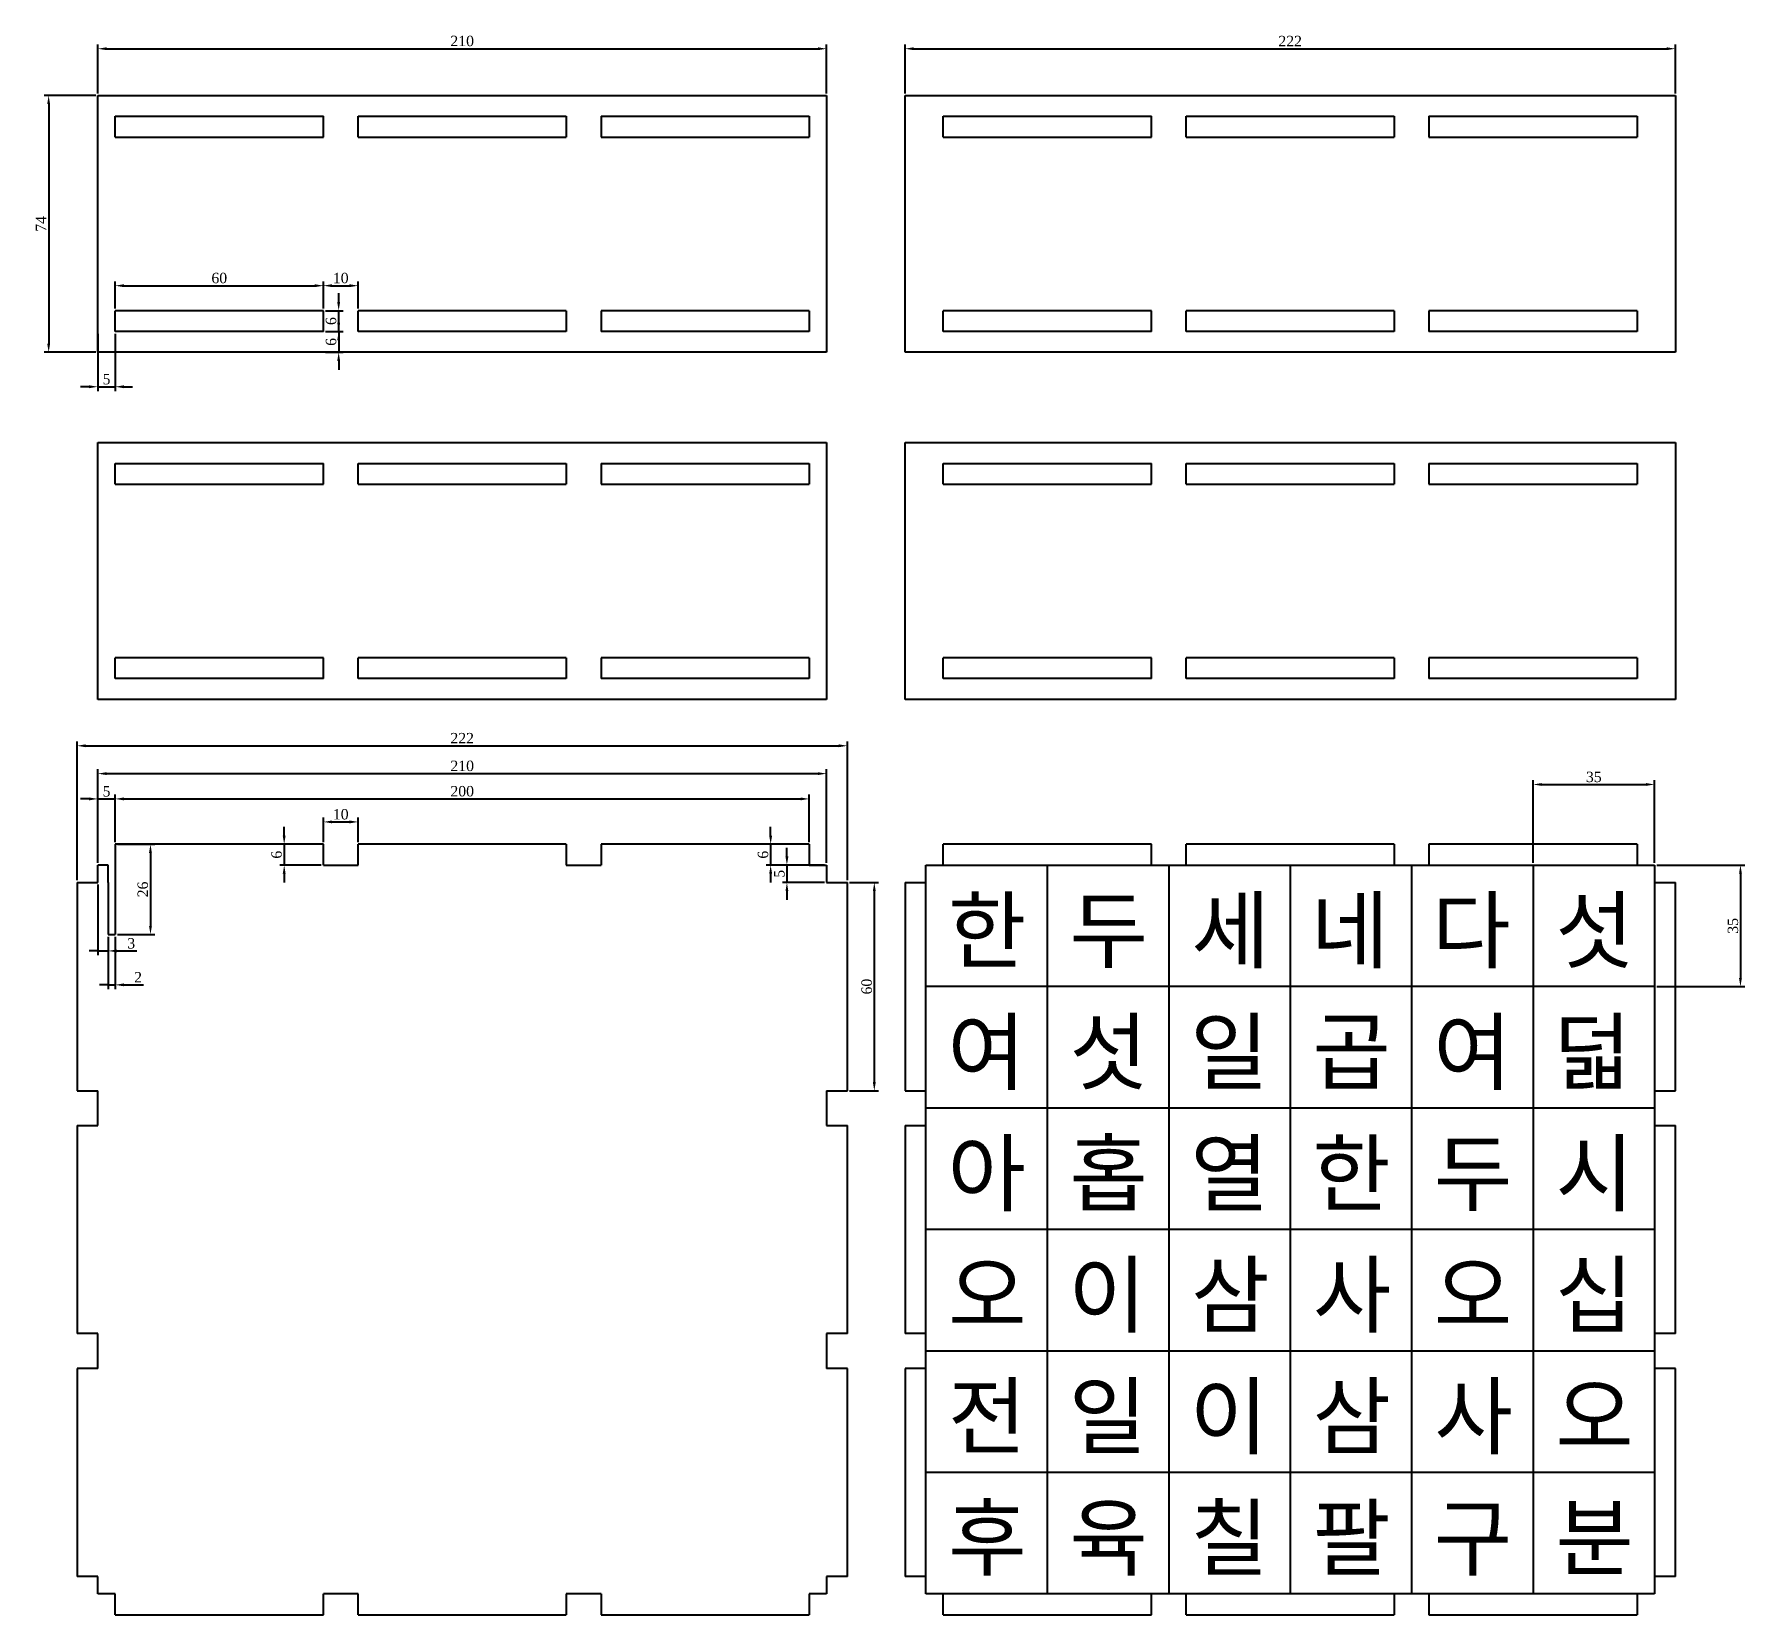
# Model space of a CAD drawing. Header units: millimetres. Extents: x 39 to 532, y 30 to 485.
import ezdxf

# ---------------------------------------------------------------- set-up
doc = ezdxf.new("R2010")
doc.units = ezdxf.units.MM
doc.layers.add('치수', color=1, linetype='Continuous')
doc.styles.get("Standard").update_dxf_attribs({"font": ''})
doc.styles.get('Standard').set_extended_font_data('@Gungsuh')
doc.dimstyles.new('ISO-25', dxfattribs={"dimtxt": 3, "dimasz": 2.5, "dimexe": 1.25, "dimexo": 0.625, "dimtad": 1, "dimtxsty": 'Standard', "dimcen": 2.5, "dimclrt": 2, "dimadec": 0, "dimazin": 0, "dimtfac": 1, "dimtmove": 0, "dimatfit": 3, "dimfxl": 1, "dimarcsym": 0})

# ---------------------------------------------------------------- blocks, each defined once
blk = doc.blocks.new('*D1')
at = {"layer": 'Defpoints', "color": 0, "transparency": 16777216}
for p in [(267.77, 481.24), (57.77, 467.77), (267.77, 467.77)]:
    blk.add_point(p, dxfattribs=at)
at = {"layer": '치수', "color": 0, "lineweight": -2, "transparency": 16777216}
for p, q in [((57.77, 468.39), (57.77, 482.49)), ((60.27, 481.24), (265.27, 481.24)), ((267.77, 468.39), (267.77, 482.49))]:
    blk.add_line(p, q, dxfattribs=at)
at = {"layer": '치수', "color": 0, "transparency": 16777216}
for points in [[(60.27, 481.66), (60.27, 480.83), (57.77, 481.24)], [(265.27, 481.66), (265.27, 480.83), (267.77, 481.24)]]:
    blk.add_solid(points, dxfattribs=at)
at = {"layer": '치수', "color": 2, "transparency": 16777216, "insert": (162.77, 483.46), "char_height": 3, "attachment_point": 5}
blk.add_mtext('210', dxfattribs=at)
blk = doc.blocks.new('*D2')
at = {"layer": 'Defpoints', "color": 0, "transparency": 16777216}
for p in [(57.77, 467.77), (43.6, 393.77), (57.77, 393.77)]:
    blk.add_point(p, dxfattribs=at)
at = {"layer": '치수', "color": 0, "lineweight": -2, "transparency": 16777216}
for p, q in [((57.15, 467.77), (42.35, 467.77)), ((43.6, 465.27), (43.6, 396.27)), ((57.15, 393.77), (42.35, 393.77))]:
    blk.add_line(p, q, dxfattribs=at)
at = {"layer": '치수', "color": 0, "transparency": 16777216}
for points in [[(43.18, 465.27), (44.01, 465.27), (43.6, 467.77)], [(43.18, 396.27), (44.01, 396.27), (43.6, 393.77)]]:
    blk.add_solid(points, dxfattribs=at)
at = {"layer": '치수', "color": 2, "transparency": 16777216, "insert": (41.4, 430.77), "char_height": 3, "attachment_point": 5, "rotation": 90}
blk.add_mtext('74', dxfattribs=at)
blk = doc.blocks.new('*D3')
at = {"layer": 'Defpoints', "color": 0, "transparency": 16777216}
for p in [(122.77, 412.97), (62.77, 405.77), (122.77, 405.77)]:
    blk.add_point(p, dxfattribs=at)
at = {"layer": '치수', "color": 0, "lineweight": -2, "transparency": 16777216}
for p, q in [((62.77, 406.39), (62.77, 414.22)), ((122.77, 406.39), (122.77, 414.22)), ((65.27, 412.97), (120.27, 412.97))]:
    blk.add_line(p, q, dxfattribs=at)
at = {"layer": '치수', "color": 0, "transparency": 16777216}
for points in [[(65.27, 413.39), (65.27, 412.55), (62.77, 412.97)], [(120.27, 413.39), (120.27, 412.55), (122.77, 412.97)]]:
    blk.add_solid(points, dxfattribs=at)
at = {"layer": '치수', "color": 2, "transparency": 16777216, "insert": (92.77, 415.16), "char_height": 3, "attachment_point": 5}
blk.add_mtext('60', dxfattribs=at)
blk = doc.blocks.new('*D4')
at = {"layer": 'Defpoints', "color": 0, "transparency": 16777216}
for p in [(122.77, 405.77), (127.18, 405.77), (122.77, 399.77)]:
    blk.add_point(p, dxfattribs=at)
at = {"layer": '치수', "color": 0, "lineweight": -2, "transparency": 16777216}
for p, q in [((127.18, 408.27), (127.18, 410.77)), ((123.4, 405.77), (128.43, 405.77)), ((127.18, 399.77), (127.18, 405.77)), ((123.4, 399.77), (128.43, 399.77)), ((127.18, 397.27), (127.18, 394.77))]:
    blk.add_line(p, q, dxfattribs=at)
at = {"layer": '치수', "color": 0, "transparency": 16777216}
for points in [[(126.76, 408.27), (127.59, 408.27), (127.18, 405.77)], [(126.76, 397.27), (127.59, 397.27), (127.18, 399.77)]]:
    blk.add_solid(points, dxfattribs=at)
at = {"layer": '치수', "color": 2, "transparency": 16777216, "insert": (124.98, 402.77), "char_height": 3, "attachment_point": 5, "rotation": 90}
blk.add_mtext('6', dxfattribs=at)
blk = doc.blocks.new('*D5')
at = {"layer": 'Defpoints', "color": 0, "transparency": 16777216}
for p in [(273.77, 280.4), (51.77, 241.02), (273.77, 241.02)]:
    blk.add_point(p, dxfattribs=at)
at = {"layer": '치수', "color": 0, "lineweight": -2, "transparency": 16777216}
for p, q in [((51.77, 241.65), (51.77, 281.65)), ((273.77, 241.65), (273.77, 281.65)), ((54.27, 280.4), (271.27, 280.4))]:
    blk.add_line(p, q, dxfattribs=at)
at = {"layer": '치수', "color": 0, "transparency": 16777216}
for points in [[(54.27, 280.82), (54.27, 279.99), (51.77, 280.4)], [(271.27, 280.82), (271.27, 279.99), (273.77, 280.4)]]:
    blk.add_solid(points, dxfattribs=at)
at = {"layer": '치수', "color": 2, "transparency": 16777216, "insert": (162.77, 282.61), "char_height": 3, "attachment_point": 5}
blk.add_mtext('222', dxfattribs=at)
blk = doc.blocks.new('*D6')
at = {"layer": 'Defpoints', "color": 0, "transparency": 16777216}
for p in [(267.77, 272.38), (57.77, 246.02), (267.77, 246.02)]:
    blk.add_point(p, dxfattribs=at)
at = {"layer": '치수', "color": 0, "lineweight": -2, "transparency": 16777216}
for p, q in [((57.77, 246.65), (57.77, 273.63)), ((60.27, 272.38), (265.27, 272.38)), ((267.77, 246.65), (267.77, 273.63))]:
    blk.add_line(p, q, dxfattribs=at)
at = {"layer": '치수', "color": 0, "transparency": 16777216}
for points in [[(60.27, 272.8), (60.27, 271.97), (57.77, 272.38)], [(265.27, 272.8), (265.27, 271.97), (267.77, 272.38)]]:
    blk.add_solid(points, dxfattribs=at)
at = {"layer": '치수', "color": 2, "transparency": 16777216, "insert": (162.77, 274.6), "char_height": 3, "attachment_point": 5}
blk.add_mtext('210', dxfattribs=at)
blk = doc.blocks.new('*D7')
at = {"layer": 'Defpoints', "color": 0, "transparency": 16777216}
for p in [(262.77, 265.09), (62.77, 252.02), (262.77, 252.02)]:
    blk.add_point(p, dxfattribs=at)
at = {"layer": '치수', "color": 0, "lineweight": -2, "transparency": 16777216}
for p, q in [((62.77, 252.65), (62.77, 266.34)), ((262.77, 252.65), (262.77, 266.34)), ((65.27, 265.09), (260.27, 265.09))]:
    blk.add_line(p, q, dxfattribs=at)
at = {"layer": '치수', "color": 0, "transparency": 16777216}
for points in [[(65.27, 265.51), (65.27, 264.68), (62.77, 265.09)], [(260.27, 265.51), (260.27, 264.68), (262.77, 265.09)]]:
    blk.add_solid(points, dxfattribs=at)
at = {"layer": '치수', "color": 2, "transparency": 16777216, "insert": (162.77, 267.3), "char_height": 3, "attachment_point": 5}
blk.add_mtext('200', dxfattribs=at)
blk = doc.blocks.new('*D8')
at = {"layer": 'Defpoints', "color": 0, "transparency": 16777216}
for p in [(132.77, 258.47), (122.77, 252.02), (132.77, 252.02)]:
    blk.add_point(p, dxfattribs=at)
at = {"layer": '치수', "color": 0, "lineweight": -2, "transparency": 16777216}
for p, q in [((122.77, 252.65), (122.77, 259.72)), ((125.27, 258.47), (130.27, 258.47)), ((132.77, 252.65), (132.77, 259.72))]:
    blk.add_line(p, q, dxfattribs=at)
at = {"layer": '치수', "color": 0, "transparency": 16777216}
for points in [[(125.27, 258.88), (125.27, 258.05), (122.77, 258.47)], [(130.27, 258.88), (130.27, 258.05), (132.77, 258.47)]]:
    blk.add_solid(points, dxfattribs=at)
at = {"layer": '치수', "color": 2, "transparency": 16777216, "insert": (127.77, 260.66), "char_height": 3, "attachment_point": 5}
blk.add_mtext('10', dxfattribs=at)
blk = doc.blocks.new('*D9')
at = {"layer": 'Defpoints', "color": 0, "transparency": 16777216}
for p in [(57.77, 399.77), (62.77, 399.77), (62.77, 383.85)]:
    blk.add_point(p, dxfattribs=at)
at = {"layer": '치수', "color": 0, "lineweight": -2, "transparency": 16777216}
for p, q in [((57.77, 399.14), (57.77, 382.6)), ((62.77, 399.14), (62.77, 382.6)), ((55.27, 383.85), (52.77, 383.85)), ((57.77, 383.85), (62.77, 383.85)), ((65.27, 383.85), (67.77, 383.85))]:
    blk.add_line(p, q, dxfattribs=at)
at = {"layer": '치수', "color": 0, "transparency": 16777216}
for points in [[(55.27, 384.27), (55.27, 383.43), (57.77, 383.85)], [(65.27, 384.27), (65.27, 383.43), (62.77, 383.85)]]:
    blk.add_solid(points, dxfattribs=at)
at = {"layer": '치수', "color": 2, "transparency": 16777216, "insert": (60.27, 386.01), "char_height": 3, "attachment_point": 5}
blk.add_mtext('5', dxfattribs=at)
blk = doc.blocks.new('*D10')
at = {"layer": 'Defpoints', "color": 0, "transparency": 16777216}
for p in [(132.77, 412.97), (122.77, 405.77), (132.77, 405.77)]:
    blk.add_point(p, dxfattribs=at)
at = {"layer": '치수', "color": 0, "lineweight": -2, "transparency": 16777216}
for p, q in [((122.77, 406.39), (122.77, 414.22)), ((132.77, 406.39), (132.77, 414.22)), ((125.27, 412.97), (130.27, 412.97))]:
    blk.add_line(p, q, dxfattribs=at)
at = {"layer": '치수', "color": 0, "transparency": 16777216}
for points in [[(125.27, 413.39), (125.27, 412.55), (122.77, 412.97)], [(130.27, 413.39), (130.27, 412.55), (132.77, 412.97)]]:
    blk.add_solid(points, dxfattribs=at)
at = {"layer": '치수', "color": 2, "transparency": 16777216, "insert": (127.77, 415.16), "char_height": 3, "attachment_point": 5}
blk.add_mtext('10', dxfattribs=at)
blk = doc.blocks.new('*D11')
at = {"layer": 'Defpoints', "color": 0, "transparency": 16777216}
for p in [(122.77, 399.77), (122.77, 393.77), (127.18, 393.77)]:
    blk.add_point(p, dxfattribs=at)
at = {"layer": '치수', "color": 0, "lineweight": -2, "transparency": 16777216}
for p, q in [((127.18, 402.27), (127.18, 404.77)), ((123.4, 399.77), (128.43, 399.77)), ((127.18, 399.77), (127.18, 393.77)), ((123.4, 393.77), (128.43, 393.77)), ((127.18, 391.27), (127.18, 388.77))]:
    blk.add_line(p, q, dxfattribs=at)
at = {"layer": '치수', "color": 0, "transparency": 16777216}
for points in [[(126.76, 402.27), (127.59, 402.27), (127.18, 399.77)], [(126.76, 391.27), (127.59, 391.27), (127.18, 393.77)]]:
    blk.add_solid(points, dxfattribs=at)
at = {"layer": '치수', "color": 2, "transparency": 16777216, "insert": (124.98, 396.77), "char_height": 3, "attachment_point": 5, "rotation": 90}
blk.add_mtext('6', dxfattribs=at)
blk = doc.blocks.new('*D14')
at = {"layer": 'Defpoints', "color": 0, "transparency": 16777216}
for p in [(122.77, 252.02), (111.47, 246.02), (122.77, 246.02)]:
    blk.add_point(p, dxfattribs=at)
at = {"layer": '치수', "color": 0, "lineweight": -2, "transparency": 16777216}
for p, q in [((111.47, 254.52), (111.47, 257.02)), ((122.15, 252.02), (110.22, 252.02)), ((111.47, 252.02), (111.47, 246.02)), ((122.15, 246.02), (110.22, 246.02)), ((111.47, 243.52), (111.47, 241.02))]:
    blk.add_line(p, q, dxfattribs=at)
at = {"layer": '치수', "color": 0, "transparency": 16777216}
for points in [[(111.05, 254.52), (111.88, 254.52), (111.47, 252.02)], [(111.05, 243.52), (111.88, 243.52), (111.47, 246.02)]]:
    blk.add_solid(points, dxfattribs=at)
at = {"layer": '치수', "color": 2, "transparency": 16777216, "insert": (109.28, 249.02), "char_height": 3, "attachment_point": 5, "rotation": 90}
blk.add_mtext('6', dxfattribs=at)
blk = doc.blocks.new('*D15')
at = {"layer": 'Defpoints', "color": 0, "transparency": 16777216}
for p in [(262.77, 252.02), (251.66, 246.02), (262.77, 246.02)]:
    blk.add_point(p, dxfattribs=at)
at = {"layer": '치수', "color": 0, "lineweight": -2, "transparency": 16777216}
for p, q in [((251.66, 254.52), (251.66, 257.02)), ((262.15, 252.02), (250.41, 252.02)), ((251.66, 252.02), (251.66, 246.02)), ((262.15, 246.02), (250.41, 246.02)), ((251.66, 243.52), (251.66, 241.02))]:
    blk.add_line(p, q, dxfattribs=at)
at = {"layer": '치수', "color": 0, "transparency": 16777216}
for points in [[(251.25, 254.52), (252.08, 254.52), (251.66, 252.02)], [(251.25, 243.52), (252.08, 243.52), (251.66, 246.02)]]:
    blk.add_solid(points, dxfattribs=at)
at = {"layer": '치수', "color": 2, "transparency": 16777216, "insert": (249.47, 249.02), "char_height": 3, "attachment_point": 5, "rotation": 90}
blk.add_mtext('6', dxfattribs=at)
blk = doc.blocks.new('*D16')
at = {"layer": 'Defpoints', "color": 0, "transparency": 16777216}
for p in [(267.77, 246.02), (256.34, 241.02), (267.77, 241.02)]:
    blk.add_point(p, dxfattribs=at)
at = {"layer": '치수', "color": 0, "lineweight": -2, "transparency": 16777216}
for p, q in [((256.34, 248.52), (256.34, 251.02)), ((267.15, 246.02), (255.09, 246.02)), ((256.34, 246.02), (256.34, 241.02)), ((267.15, 241.02), (255.09, 241.02)), ((256.34, 238.52), (256.34, 236.02))]:
    blk.add_line(p, q, dxfattribs=at)
at = {"layer": '치수', "color": 0, "transparency": 16777216}
for points in [[(255.93, 248.52), (256.76, 248.52), (256.34, 246.02)], [(255.93, 238.52), (256.76, 238.52), (256.34, 241.02)]]:
    blk.add_solid(points, dxfattribs=at)
at = {"layer": '치수', "color": 2, "transparency": 16777216, "insert": (254.18, 243.52), "char_height": 3, "attachment_point": 5, "rotation": 90}
blk.add_mtext('5', dxfattribs=at)
blk = doc.blocks.new('*D17')
at = {"layer": 'Defpoints', "color": 0, "transparency": 16777216}
for p in [(273.77, 241.02), (273.77, 181.02), (281.53, 181.02)]:
    blk.add_point(p, dxfattribs=at)
at = {"layer": '치수', "color": 0, "lineweight": -2, "transparency": 16777216}
for p, q in [((274.4, 241.02), (282.78, 241.02)), ((281.53, 238.52), (281.53, 183.52)), ((274.4, 181.02), (282.78, 181.02))]:
    blk.add_line(p, q, dxfattribs=at)
at = {"layer": '치수', "color": 0, "transparency": 16777216}
for points in [[(281.11, 238.52), (281.95, 238.52), (281.53, 241.02)], [(281.11, 183.52), (281.95, 183.52), (281.53, 181.02)]]:
    blk.add_solid(points, dxfattribs=at)
at = {"layer": '치수', "color": 2, "transparency": 16777216, "insert": (279.34, 211.02), "char_height": 3, "attachment_point": 5, "rotation": 90}
blk.add_mtext('60', dxfattribs=at)
blk = doc.blocks.new('*D18')
at = {"layer": 'Defpoints', "color": 0, "transparency": 16777216}
for p in [(506.38, 269.25), (471.38, 246.02), (506.38, 246.02)]:
    blk.add_point(p, dxfattribs=at)
at = {"layer": '치수', "color": 0, "lineweight": -2, "transparency": 16777216}
for p, q in [((471.38, 246.65), (471.38, 270.5)), ((473.88, 269.25), (503.88, 269.25)), ((506.38, 246.65), (506.38, 270.5))]:
    blk.add_line(p, q, dxfattribs=at)
at = {"layer": '치수', "color": 0, "transparency": 16777216}
for points in [[(473.88, 269.67), (473.88, 268.84), (471.38, 269.25)], [(503.88, 269.67), (503.88, 268.84), (506.38, 269.25)]]:
    blk.add_solid(points, dxfattribs=at)
at = {"layer": '치수', "color": 2, "transparency": 16777216, "insert": (488.88, 271.42), "char_height": 3, "attachment_point": 5}
blk.add_mtext('35', dxfattribs=at)
blk = doc.blocks.new('*D19')
at = {"layer": 'Defpoints', "color": 0, "transparency": 16777216}
for p in [(506.38, 246.02), (506.38, 211.02), (531.13, 211.02)]:
    blk.add_point(p, dxfattribs=at)
at = {"layer": '치수', "color": 0, "lineweight": -2, "transparency": 16777216}
for p, q in [((507, 246.02), (532.38, 246.02)), ((531.13, 243.52), (531.13, 213.52)), ((507, 211.02), (532.38, 211.02))]:
    blk.add_line(p, q, dxfattribs=at)
at = {"layer": '치수', "color": 0, "transparency": 16777216}
for points in [[(530.72, 243.52), (531.55, 243.52), (531.13, 246.02)], [(530.72, 213.52), (531.55, 213.52), (531.13, 211.02)]]:
    blk.add_solid(points, dxfattribs=at)
at = {"layer": '치수', "color": 2, "transparency": 16777216, "insert": (528.97, 228.52), "char_height": 3, "attachment_point": 5, "rotation": 90}
blk.add_mtext('35', dxfattribs=at)
blk = doc.blocks.new('*D24')
at = {"layer": 'Defpoints', "color": 0, "transparency": 16777216}
for p in [(512.38, 481.24), (290.38, 467.77), (512.38, 467.77)]:
    blk.add_point(p, dxfattribs=at)
at = {"layer": '치수', "color": 0, "lineweight": -2, "transparency": 16777216}
for p, q in [((290.38, 468.39), (290.38, 482.49)), ((292.88, 481.24), (509.88, 481.24)), ((512.38, 468.39), (512.38, 482.49))]:
    blk.add_line(p, q, dxfattribs=at)
at = {"layer": '치수', "color": 0, "transparency": 16777216}
for points in [[(292.88, 481.66), (292.88, 480.83), (290.38, 481.24)], [(509.88, 481.66), (509.88, 480.83), (512.38, 481.24)]]:
    blk.add_solid(points, dxfattribs=at)
at = {"layer": '치수', "color": 2, "transparency": 16777216, "insert": (401.38, 483.46), "char_height": 3, "attachment_point": 5}
blk.add_mtext('222', dxfattribs=at)
blk = doc.blocks.new('*D26')
at = {"layer": 'Defpoints', "color": 0, "transparency": 16777216}
for p in [(62.77, 252.02), (62.77, 226.02), (72.94, 226.02)]:
    blk.add_point(p, dxfattribs=at)
at = {"layer": '치수', "color": 0, "lineweight": -2, "transparency": 16777216}
for p, q in [((63.4, 252.02), (74.19, 252.02)), ((72.94, 249.52), (72.94, 228.52)), ((63.4, 226.02), (74.19, 226.02))]:
    blk.add_line(p, q, dxfattribs=at)
at = {"layer": '치수', "color": 0, "transparency": 16777216}
for points in [[(72.52, 249.52), (73.35, 249.52), (72.94, 252.02)], [(72.52, 228.52), (73.35, 228.52), (72.94, 226.02)]]:
    blk.add_solid(points, dxfattribs=at)
at = {"layer": '치수', "color": 2, "transparency": 16777216, "insert": (70.73, 239.02), "char_height": 3, "attachment_point": 5, "rotation": 90}
blk.add_mtext('26', dxfattribs=at)
blk = doc.blocks.new('*D27')
at = {"layer": 'Defpoints', "color": 0, "transparency": 16777216}
for p in [(62.77, 265.09), (62.77, 252.02), (57.77, 246.02)]:
    blk.add_point(p, dxfattribs=at)
at = {"layer": '치수', "color": 0, "lineweight": -2, "transparency": 16777216}
for p, q in [((57.77, 246.65), (57.77, 266.34)), ((62.77, 252.65), (62.77, 266.34)), ((55.27, 265.09), (52.77, 265.09)), ((57.77, 265.09), (62.77, 265.09)), ((65.27, 265.09), (67.77, 265.09))]:
    blk.add_line(p, q, dxfattribs=at)
at = {"layer": '치수', "color": 0, "transparency": 16777216}
for points in [[(55.27, 265.51), (55.27, 264.68), (57.77, 265.09)], [(65.27, 265.51), (65.27, 264.68), (62.77, 265.09)]]:
    blk.add_solid(points, dxfattribs=at)
at = {"layer": '치수', "color": 2, "transparency": 16777216, "insert": (60.27, 267.26), "char_height": 3, "attachment_point": 5}
blk.add_mtext('5', dxfattribs=at)
blk = doc.blocks.new('*D30')
at = {"layer": 'Defpoints', "color": 0, "transparency": 16777216}
for p in [(60.77, 226.02), (62.77, 226.02), (62.77, 211.52)]:
    blk.add_point(p, dxfattribs=at)
at = {"layer": '치수', "color": 0, "lineweight": -2, "transparency": 16777216}
for p, q in [((60.77, 225.4), (60.77, 210.27)), ((62.77, 225.4), (62.77, 210.27)), ((60.77, 211.52), (58.27, 211.52)), ((60.77, 211.52), (62.77, 211.52)), ((65.27, 211.52), (70.96, 211.52))]:
    blk.add_line(p, q, dxfattribs=at)
at = {"layer": '치수', "color": 0, "transparency": 16777216}
blk.add_solid([(65.27, 211.94), (65.27, 211.11), (62.77, 211.52)], dxfattribs=at)
at = {"layer": '치수', "color": 2, "transparency": 16777216, "insert": (69.37, 213.73), "char_height": 3, "attachment_point": 5}
blk.add_mtext('2', dxfattribs=at)
blk = doc.blocks.new('_None')
blk = doc.blocks.new('*D31')
at = {"layer": 'Defpoints', "color": 0, "transparency": 16777216}
for p in [(57.77, 241.02), (60.77, 226.02), (60.77, 221.3)]:
    blk.add_point(p, dxfattribs=at)
at = {"layer": '치수', "color": 0, "lineweight": -2, "transparency": 16777216}
for p, q in [((57.77, 240.4), (57.77, 220.05)), ((60.77, 225.4), (60.77, 220.05)), ((57.77, 221.3), (55.27, 221.3)), ((57.77, 221.3), (60.77, 221.3)), ((63.27, 221.3), (69.02, 221.3))]:
    blk.add_line(p, q, dxfattribs=at)
at = {"layer": '치수', "color": 0, "transparency": 16777216}
blk.add_solid([(63.27, 221.71), (63.27, 220.88), (60.77, 221.3)], dxfattribs=at)
at = {"layer": '치수', "color": 2, "transparency": 16777216, "insert": (67.4, 223.47), "char_height": 3, "attachment_point": 5}
blk.add_mtext('3', dxfattribs=at)

msp = doc.modelspace()

# ---------------------------------------------------------------- linework, layer by layer
for p, q in [((57.775, 393.767), (57.775, 467.767)), ((57.775, 467.767), (267.775, 467.767)), ((267.775, 467.767), (267.775, 393.767)), ((290.38, 467.767), (512.38, 467.767)), ((290.38, 393.767), (290.38, 467.767)), ((512.38, 467.767), (512.38, 393.767)), ((62.775, 455.767), (62.775, 461.767)), ((62.775, 461.767), (122.775, 461.767)), ((122.775, 455.767), (122.775, 461.767)), ((132.775, 455.767), (132.775, 461.767)), ((132.775, 461.767), (192.775, 461.767)), ((192.775, 461.767), (192.775, 455.767)), ((202.775, 461.767), (262.775, 461.767)), ((202.775, 461.767), (202.775, 455.767)), ((262.775, 461.767), (262.775, 455.767)), ((301.38, 455.767), (301.38, 461.767)), ((301.38, 461.767), (361.38, 461.767)), ((361.38, 455.767), (361.38, 461.767)), ((371.38, 455.767), (371.38, 461.767)), ((371.38, 461.767), (431.38, 461.767)), ((431.38, 461.767), (431.38, 455.767)), ((441.38, 461.767), (501.38, 461.767)), ((441.38, 461.767), (441.38, 455.767)), ((501.38, 461.767), (501.38, 455.767)), ((62.775, 455.767), (122.775, 455.767)), ((132.775, 455.767), (192.775, 455.767)), ((202.775, 455.767), (262.775, 455.767)), ((301.38, 455.767), (361.38, 455.767)), ((371.38, 455.767), (431.38, 455.767)), ((441.38, 455.767), (501.38, 455.767)), ((122.775, 405.767), (62.775, 405.767)), ((62.775, 399.767), (62.775, 405.767)), ((122.775, 399.767), (122.775, 405.767)), ((192.775, 405.767), (132.775, 405.767)), ((132.775, 399.767), (132.775, 405.767)), ((192.775, 405.767), (192.775, 399.767)), ((262.775, 405.767), (202.775, 405.767)), ((202.775, 405.767), (202.775, 399.767)), ((262.775, 405.767), (262.775, 399.767)), ((361.38, 405.767), (301.38, 405.767)), ((301.38, 399.767), (301.38, 405.767)), ((361.38, 399.767), (361.38, 405.767)), ((431.38, 405.767), (371.38, 405.767)), ((371.38, 399.767), (371.38, 405.767)), ((431.38, 405.767), (431.38, 399.767)), ((501.38, 405.767), (441.38, 405.767)), ((441.38, 405.767), (441.38, 399.767)), ((501.38, 405.767), (501.38, 399.767)), ((122.775, 399.767), (62.775, 399.767)), ((192.775, 399.767), (132.775, 399.767)), ((262.775, 399.767), (202.775, 399.767)), ((361.38, 399.767), (301.38, 399.767)), ((431.38, 399.767), (371.38, 399.767)), ((501.38, 399.767), (441.38, 399.767)), ((267.775, 393.767), (57.775, 393.767)), ((512.38, 393.767), (290.38, 393.767)), ((57.775, 293.767), (57.775, 367.767)), ((57.775, 367.767), (267.775, 367.767)), ((267.775, 367.767), (267.775, 293.767)), ((290.38, 367.767), (512.38, 367.767)), ((290.38, 293.767), (290.38, 367.767)), ((512.38, 367.767), (512.38, 293.767)), ((62.775, 361.767), (122.775, 361.767)), ((62.775, 355.767), (62.775, 361.767)), ((122.775, 355.767), (122.775, 361.767)), ((132.775, 355.767), (132.775, 361.767)), ((132.775, 361.767), (192.775, 361.767)), ((192.775, 361.767), (192.775, 355.767)), ((202.775, 361.767), (202.775, 355.767)), ((202.775, 361.767), (262.775, 361.767)), ((262.775, 361.767), (262.775, 355.767)), ((301.38, 355.767), (301.38, 361.767)), ((301.38, 361.767), (361.38, 361.767)), ((361.38, 355.767), (361.38, 361.767)), ((371.38, 355.767), (371.38, 361.767)), ((371.38, 361.767), (431.38, 361.767)), ((431.38, 361.767), (431.38, 355.767)), ((441.38, 361.767), (501.38, 361.767)), ((441.38, 361.767), (441.38, 355.767)), ((501.38, 361.767), (501.38, 355.767)), ((62.775, 355.767), (122.775, 355.767)), ((132.775, 355.767), (192.775, 355.767)), ((202.775, 355.767), (262.775, 355.767)), ((301.38, 355.767), (361.38, 355.767)), ((371.38, 355.767), (431.38, 355.767)), ((441.38, 355.767), (501.38, 355.767)), ((62.775, 299.767), (62.775, 305.767)), ((122.775, 305.767), (62.775, 305.767)), ((122.775, 299.767), (122.775, 305.767)), ((132.775, 299.767), (132.775, 305.767)), ((192.775, 305.767), (132.775, 305.767)), ((192.775, 305.767), (192.775, 299.767)), ((262.775, 305.767), (202.775, 305.767)), ((202.775, 305.767), (202.775, 299.767)), ((262.775, 305.767), (262.775, 299.767)), ((361.38, 305.767), (301.38, 305.767)), ((301.38, 299.767), (301.38, 305.767)), ((361.38, 299.767), (361.38, 305.767)), ((431.38, 305.767), (371.38, 305.767)), ((371.38, 299.767), (371.38, 305.767)), ((431.38, 305.767), (431.38, 299.767)), ((501.38, 305.767), (441.38, 305.767)), ((441.38, 305.767), (441.38, 299.767)), ((501.38, 305.767), (501.38, 299.767)), ((122.775, 299.767), (62.775, 299.767)), ((192.775, 299.767), (132.775, 299.767)), ((262.775, 299.767), (202.775, 299.767)), ((361.38, 299.767), (301.38, 299.767)), ((431.38, 299.767), (371.38, 299.767)), ((501.38, 299.767), (441.38, 299.767)), ((267.775, 293.767), (57.775, 293.767)), ((512.38, 293.767), (290.38, 293.767)), ((122.775, 252.022), (62.775, 252.022)), ((62.775, 252.022), (62.775, 226.022)), ((122.775, 246.022), (122.775, 252.022)), ((192.775, 252.022), (132.775, 252.022)), ((132.775, 246.022), (132.775, 252.022)), ((192.775, 252.022), (192.775, 246.022)), ((262.775, 252.022), (202.775, 252.022)), ((202.775, 252.022), (202.775, 246.022)), ((262.775, 252.022), (262.775, 246.022)), ((301.38, 246.022), (301.38, 252.022)), ((361.38, 252.022), (301.38, 252.022)), ((361.38, 246.022), (361.38, 252.022)), ((371.38, 246.022), (371.38, 252.022)), ((431.38, 252.022), (371.38, 252.022)), ((431.38, 252.022), (431.38, 246.022)), ((501.38, 252.022), (441.38, 252.022)), ((441.38, 252.022), (441.38, 246.022)), ((501.38, 252.022), (501.38, 246.022)), ((57.775, 241.022), (57.775, 246.022)), ((60.775, 246.022), (57.775, 246.022)), ((60.775, 241.022), (60.775, 246.022)), ((122.775, 246.022), (132.775, 246.022)), ((192.775, 246.022), (202.775, 246.022)), ((262.775, 246.022), (267.775, 246.022)), ((267.775, 246.022), (267.775, 241.022)), ((296.38, 246.022), (301.38, 246.022)), ((296.38, 241.022), (296.38, 246.022)), ((361.38, 246.022), (371.38, 246.022)), ((431.38, 246.022), (441.38, 246.022)), ((501.38, 246.022), (506.38, 246.022)), ((506.38, 246.022), (506.38, 241.022)), ((51.775, 241.022), (51.775, 181.022)), ((51.775, 241.022), (57.775, 241.022)), ((60.775, 241.022), (60.775, 226.022)), ((267.775, 241.022), (273.775, 241.022)), ((273.775, 181.022), (273.775, 241.022)), ((290.38, 241.022), (296.38, 241.022)), ((290.38, 241.022), (290.38, 181.022)), ((506.38, 241.022), (512.38, 241.022)), ((512.38, 181.022), (512.38, 241.022)), ((60.775, 226.022), (62.775, 226.022)), ((51.775, 181.022), (57.775, 181.022)), ((57.775, 171.022), (57.775, 181.022)), ((267.775, 181.022), (273.775, 181.022)), ((267.775, 181.022), (267.775, 171.022)), ((290.38, 181.022), (296.38, 181.022)), ((296.38, 171.022), (296.38, 181.022)), ((506.38, 181.022), (512.38, 181.022)), ((506.38, 181.022), (506.38, 171.022)), ((51.775, 171.022), (57.775, 171.022)), ((51.775, 171.022), (51.775, 111.022)), ((267.775, 171.022), (273.775, 171.022)), ((273.775, 111.022), (273.775, 171.022)), ((290.38, 171.022), (296.38, 171.022)), ((290.38, 171.022), (290.38, 111.022)), ((506.38, 171.022), (512.38, 171.022)), ((512.38, 111.022), (512.38, 171.022)), ((57.775, 111.022), (51.775, 111.022)), ((57.775, 101.022), (57.775, 111.022)), ((273.775, 111.022), (267.775, 111.022)), ((267.775, 111.022), (267.775, 101.022)), ((296.38, 111.022), (290.38, 111.022)), ((296.38, 101.022), (296.38, 111.022)), ((512.38, 111.022), (506.38, 111.022)), ((506.38, 111.022), (506.38, 101.022)), ((51.775, 101.022), (51.775, 41.022)), ((57.775, 101.022), (51.775, 101.022)), ((273.775, 101.022), (267.775, 101.022)), ((273.775, 41.022), (273.775, 101.022)), ((296.38, 101.022), (290.38, 101.022)), ((290.38, 101.022), (290.38, 41.022)), ((512.38, 101.022), (506.38, 101.022)), ((512.38, 41.022), (512.38, 101.022)), ((57.775, 41.022), (51.775, 41.022)), ((57.775, 36.022), (57.775, 41.022)), ((273.775, 41.022), (267.775, 41.022)), ((267.775, 41.022), (267.775, 36.022)), ((296.38, 41.022), (290.38, 41.022)), ((296.38, 36.022), (296.38, 41.022)), ((512.38, 41.022), (506.38, 41.022)), ((506.38, 41.022), (506.38, 36.022)), ((62.775, 36.022), (57.775, 36.022)), ((62.775, 30.022), (62.775, 36.022)), ((122.775, 30.022), (122.775, 36.022)), ((132.775, 36.022), (122.775, 36.022)), ((132.775, 30.022), (132.775, 36.022)), ((192.775, 36.022), (192.775, 30.022)), ((202.775, 36.022), (192.775, 36.022)), ((202.775, 36.022), (202.775, 30.022)), ((267.775, 36.022), (262.775, 36.022)), ((262.775, 36.022), (262.775, 30.022)), ((301.38, 36.022), (296.38, 36.022)), ((301.38, 30.022), (301.38, 36.022)), ((361.38, 30.022), (361.38, 36.022)), ((371.38, 36.022), (361.38, 36.022)), ((371.38, 30.022), (371.38, 36.022)), ((441.38, 36.022), (431.38, 36.022)), ((431.38, 36.022), (431.38, 30.022)), ((441.38, 36.022), (441.38, 30.022)), ((506.38, 36.022), (501.38, 36.022)), ((501.38, 36.022), (501.38, 30.022)), ((62.775, 30.022), (122.775, 30.022)), ((132.775, 30.022), (192.775, 30.022)), ((202.775, 30.022), (262.775, 30.022)), ((301.38, 30.022), (361.38, 30.022)), ((371.38, 30.022), (431.38, 30.022)), ((441.38, 30.022), (501.38, 30.022))]:
    msp.add_line(p, q)
at = {"layer": '치수'}
for p, q in [((296.38, 246.022), (506.38, 246.022)), ((296.38, 36.022), (296.38, 246.022)), ((331.38, 246.022), (331.38, 36.022)), ((366.38, 246.022), (366.38, 36.022)), ((401.38, 246.022), (401.38, 36.022)), ((436.38, 246.022), (436.38, 36.022)), ((471.38, 246.022), (471.38, 36.022)), ((506.38, 246.022), (506.38, 36.022)), ((506.38, 211.022), (296.38, 211.022)), ((506.38, 176.022), (296.38, 176.022)), ((506.38, 141.022), (296.38, 141.022)), ((506.38, 106.022), (296.38, 106.022)), ((506.38, 71.022), (296.38, 71.022)), ((506.38, 36.022), (296.38, 36.022))]:
    msp.add_line(p, q, dxfattribs=at)

# ---------------------------------------------------------------- texts
at = {"char_height": 18, "attachment_point": 5, "rotation": 270}
for s, insert in [('{\\f@Sandoll 액션스텐실 TTF 01 Solid|b0|i0|c129|p50;한}', (313.88, 228.522)), ('{\\f@Sandoll 액션스텐실 TTF 01 Solid|b0|i0|c129|p50;두}', (348.88, 228.522)), ('{\\f@Sandoll 액션스텐실 TTF 01 Solid|b0|i0|c129|p50;세}', (383.88, 228.522)), ('{\\f@Sandoll 액션스텐실 TTF 01 Solid|b0|i0|c129|p50;네}', (418.88, 228.522)), ('{\\f@Sandoll 액션스텐실 TTF 01 Solid|b0|i0|c129|p50;다}', (453.88, 228.522)), ('{\\f@Sandoll 액션스텐실 TTF 01 Solid|b0|i0|c129|p50;섯}', (488.88, 228.522)), ('{\\f@Sandoll 액션스텐실 TTF 01 Solid|b0|i0|c129|p50;여}', (313.88, 193.522)), ('{\\f@Sandoll 액션스텐실 TTF 01 Solid|b0|i0|c129|p50;섯}', (348.88, 193.522)), ('{\\f@Sandoll 액션스텐실 TTF 01 Solid|b0|i0|c129|p50;일}', (383.88, 193.522)), ('{\\f@Sandoll 액션스텐실 TTF 01 Solid|b0|i0|c129|p50;곱}', (418.88, 193.522)), ('{\\f@Sandoll 액션스텐실 TTF 01 Solid|b0|i0|c129|p50;여}', (453.88, 193.522)), ('{\\f@Sandoll 액션스텐실 TTF 01 Solid|b0|i0|c129|p50;덟}', (488.88, 193.522)), ('{\\f@Sandoll 액션스텐실 TTF 01 Solid|b0|i0|c129|p50;아}', (313.88, 158.522)), ('{\\f@Sandoll 액션스텐실 TTF 01 Solid|b0|i0|c129|p50;홉}', (348.88, 158.522)), ('{\\f@Sandoll 액션스텐실 TTF 01 Solid|b0|i0|c129|p50;열}', (383.88, 158.522)), ('{\\f@Sandoll 액션스텐실 TTF 01 Solid|b0|i0|c129|p50;한}', (418.88, 158.522)), ('{\\f@Sandoll 액션스텐실 TTF 01 Solid|b0|i0|c129|p50;시}', (488.88, 158.522)), ('{\\f@Sandoll 액션스텐실 TTF 01 Solid|b0|i0|c129|p50;두}', (453.88, 158.522)), ('{\\f@Sandoll 액션스텐실 TTF 01 Solid|b0|i0|c129|p50;이}', (348.88, 123.522)), ('{\\f@Sandoll 액션스텐실 TTF 01 Solid|b0|i0|c129|p50;삼}', (383.88, 123.522)), ('{\\f@Sandoll 액션스텐실 TTF 01 Solid|b0|i0|c129|p50;사}', (418.88, 123.522)), ('{\\f@Sandoll 액션스텐실 TTF 01 Solid|b0|i0|c129|p50;십}', (488.88, 123.522)), ('{\\f@Sandoll 액션스텐실 TTF 01 Solid|b0|i0|c129|p50;오}', (313.88, 123.522)), ('{\\f@Sandoll 액션스텐실 TTF 01 Solid|b0|i0|c129|p50;오}', (453.88, 123.522)), ('{\\f@Sandoll 액션스텐실 TTF 01 Solid|b0|i0|c129|p50;전}', (313.88, 88.522)), ('{\\f@Sandoll 액션스텐실 TTF 01 Solid|b0|i0|c129|p50;일}', (348.88, 88.522)), ('{\\f@Sandoll 액션스텐실 TTF 01 Solid|b0|i0|c129|p50;이}', (383.88, 88.522)), ('{\\f@Sandoll 액션스텐실 TTF 01 Solid|b0|i0|c129|p50;삼}', (418.88, 88.522)), ('{\\f@Sandoll 액션스텐실 TTF 01 Solid|b0|i0|c129|p50;사}', (453.88, 88.522)), ('{\\f@Sandoll 액션스텐실 TTF 01 Solid|b0|i0|c129|p50;오}', (488.88, 88.522)), ('{\\f@Sandoll 액션스텐실 TTF 01 Solid|b0|i0|c129|p50;후}', (313.88, 53.522)), ('{\\f@Sandoll 액션스텐실 TTF 01 Solid|b0|i0|c129|p50;육}', (348.88, 53.522)), ('{\\f@Sandoll 액션스텐실 TTF 01 Solid|b0|i0|c129|p50;칠}', (383.88, 53.522)), ('{\\f@Sandoll 액션스텐실 TTF 01 Solid|b0|i0|c129|p50;팔}', (418.88, 53.522)), ('{\\f@Sandoll 액션스텐실 TTF 01 Solid|b0|i0|c129|p50;구}', (453.88, 53.522)), ('{\\f@Sandoll 액션스텐실 TTF 01 Solid|b0|i0|c129|p50;분}', (488.88, 53.522))]:
    msp.add_mtext_dynamic_manual_height_columns(s, width=35, gutter_width=12.5, heights=[0], dxfattribs=dict(at, insert=insert))

# ---------------------------------------------------------------- dimensions: what is measured, and where the dimension line sits
at = {"layer": '치수'}
for base, p1, p2, picture, middle in [((267.775, 481.245), (57.775, 467.767), (267.775, 467.767), '*D1', (162.775, 483.455)), ((512.38, 481.245), (290.38, 467.767), (512.38, 467.767), '*D24', (401.38, 483.455)), ((122.775, 412.97), (62.775, 405.767), (122.775, 405.767), '*D3', (92.775, 415.162)), ((132.775, 412.97), (122.775, 405.767), (132.775, 405.767), '*D10', (127.775, 415.162)), ((62.775, 383.85), (57.775, 399.767), (62.775, 399.767), '*D9', (60.275, 386.013)), ((273.775, 280.403), (51.775, 241.022), (273.775, 241.022), '*D5', (162.775, 282.614)), ((267.775, 272.385), (57.775, 246.022), (267.775, 246.022), '*D6', (162.775, 274.595)), ((506.38, 269.254), (471.38, 246.022), (506.38, 246.022), '*D18', (488.88, 271.422)), ((62.775, 265.094), (57.775, 246.022), (62.775, 252.022), '*D27', (60.275, 267.257)), ((262.775, 265.094), (62.775, 252.022), (262.775, 252.022), '*D7', (162.775, 267.304)), ((132.775, 258.465), (122.775, 252.022), (132.775, 252.022), '*D8', (127.775, 260.658))]:
    dim = msp.add_linear_dim(base=base, p1=p1, p2=p2, dimstyle='ISO-25', dxfattribs=at)
    dim.commit()
    dim.dimension.update_dxf_attribs({"geometry": picture, "text_midpoint": middle})
for base, p1, p2, picture, middle in [((43.598, 393.767), (57.775, 467.767), (57.775, 393.767), '*D2', (41.402, 430.767)), ((127.176, 405.767), (122.775, 399.767), (122.775, 405.767), '*D4', (124.984, 402.767)), ((127.176, 393.767), (122.775, 399.767), (122.775, 393.767), '*D11', (124.984, 396.767)), ((111.468, 246.022), (122.775, 252.022), (122.775, 246.022), '*D14', (109.276, 249.022)), ((251.663, 246.022), (262.775, 252.022), (262.775, 246.022), '*D15', (249.47, 249.022)), ((72.936, 226.022), (62.775, 252.022), (62.775, 226.022), '*D26', (70.725, 239.022)), ((256.342, 241.022), (267.775, 246.022), (267.775, 241.022), '*D16', (254.179, 243.522)), ((531.135, 211.022), (506.38, 246.022), (506.38, 211.022), '*D19', (528.967, 228.522)), ((281.529, 181.022), (273.775, 241.022), (273.775, 181.022), '*D17', (279.337, 211.022))]:
    dim = msp.add_linear_dim(base=base, p1=p1, p2=p2, angle=90, dimstyle='ISO-25', dxfattribs=at)
    dim.commit()
    dim.dimension.update_dxf_attribs({"geometry": picture, "text_midpoint": middle})
for base, p1, p2, picture, middle in [((60.775, 221.298), (57.775, 241.022), (60.775, 226.022), '*D31', (67.399, 223.465)), ((62.775, 211.524), (60.775, 226.022), (62.775, 226.022), '*D30', (69.367, 213.734))]:
    dim = msp.add_linear_dim(base=base, p1=p1, p2=p2, dimstyle='ISO-25', override={"dimblk1": 'None', "dimsah": 1}, dxfattribs=at)
    dim.commit()
    dim.dimension.update_dxf_attribs({"geometry": picture, "text_midpoint": middle})

doc.saveas('drawing.dxf')
